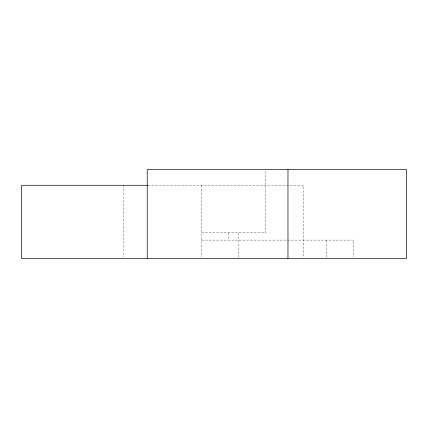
<?xml version="1.0" encoding="UTF-8"?>
<svg xmlns="http://www.w3.org/2000/svg" width="428" height="428" viewBox="0 0 428 428"><rect width="100%" height="100%" fill="white"/><g stroke="black" fill="none" stroke-linecap="round" stroke-linejoin="round"><path stroke-width="0.32" stroke-dasharray="2.14 1.6" d="M148.072 185.276L303.655 185.276L303.655 257.067M201.69 232.8L265.847 232.8L265.847 169.606M201.69 240.113L353.705 240.113L353.705 257.089M326.714 240.113L326.714 258.394M238.856 232.8L238.856 258.394M228.68 232.8L228.68 240.113M201.69 185.276L201.69 257.067M123.366 185.276L123.366 257.067"/><path stroke-width="0.64" d="M147.601 185.276L21.4 185.276L21.4 258.394L406.6 258.394L406.6 169.606L147.221 169.606L147.221 258.394M287.974 169.606L287.974 258.394"/></g></svg>
